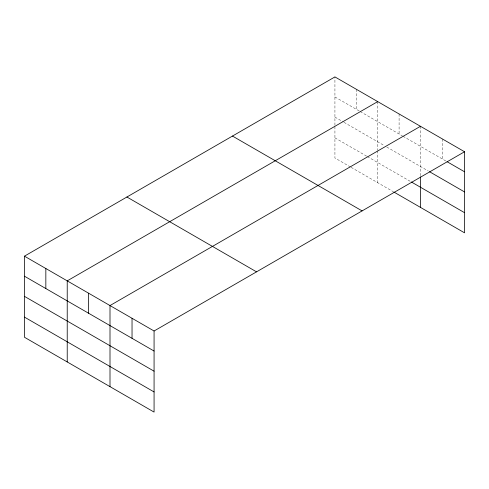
<?xml version="1.0" encoding="UTF-8"?>
<svg xmlns="http://www.w3.org/2000/svg" width="489" height="489" viewBox="0 0 489 489"><rect width="100%" height="100%" fill="white"/><g stroke="black" fill="none" stroke-linecap="round" stroke-linejoin="round"><path stroke-width="0.37" stroke-dasharray="2.44 1.83" d="M334.928 125.251L334.928 76.914M334.928 96.95L359.556 111.174M360.204 111.547L402.331 135.869M402.979 136.242L446.402 161.315M334.928 117.097L343.351 121.963M343.999 122.336L384.183 145.539M386.775 147.03L428.254 170.979M334.928 137.855L366.689 156.187M367.337 156.559L410.76 181.633M350.485 166.981L334.928 157.996L334.928 125.991M351.133 167.354L393.26 191.676M442.514 139.029L442.514 159.066M420.479 126.303L420.479 176.126M399.091 113.955L399.091 133.998M377.704 101.608L377.704 149.946M377.704 150.691L377.704 182.697M356.316 89.261L356.316 109.304"/><path stroke-width="0.73" d="M393.908 192.049L464.55 232.831L464.55 151.749L334.928 76.914L24.45 256.169L24.45 337.251L154.072 412.086L154.072 331.004L24.45 256.169M377.704 101.608L67.225 280.863L67.225 361.946M420.479 126.303L110.001 305.558L110.001 386.64M154.072 331.004L464.55 151.749M447.05 161.688L464.55 171.792M429.55 171.731L464.55 191.932M411.408 182.006L464.55 212.691M232.471 136.064L362.092 210.9M126.908 197.012L256.529 271.847M24.45 276.206L154.072 351.041M24.45 296.352L154.072 371.188M24.45 317.104L154.072 391.946M420.479 176.865L420.479 207.391M132.036 318.278L132.036 338.321M88.613 293.211L88.613 313.253M45.838 268.516L45.838 288.553"/></g></svg>
